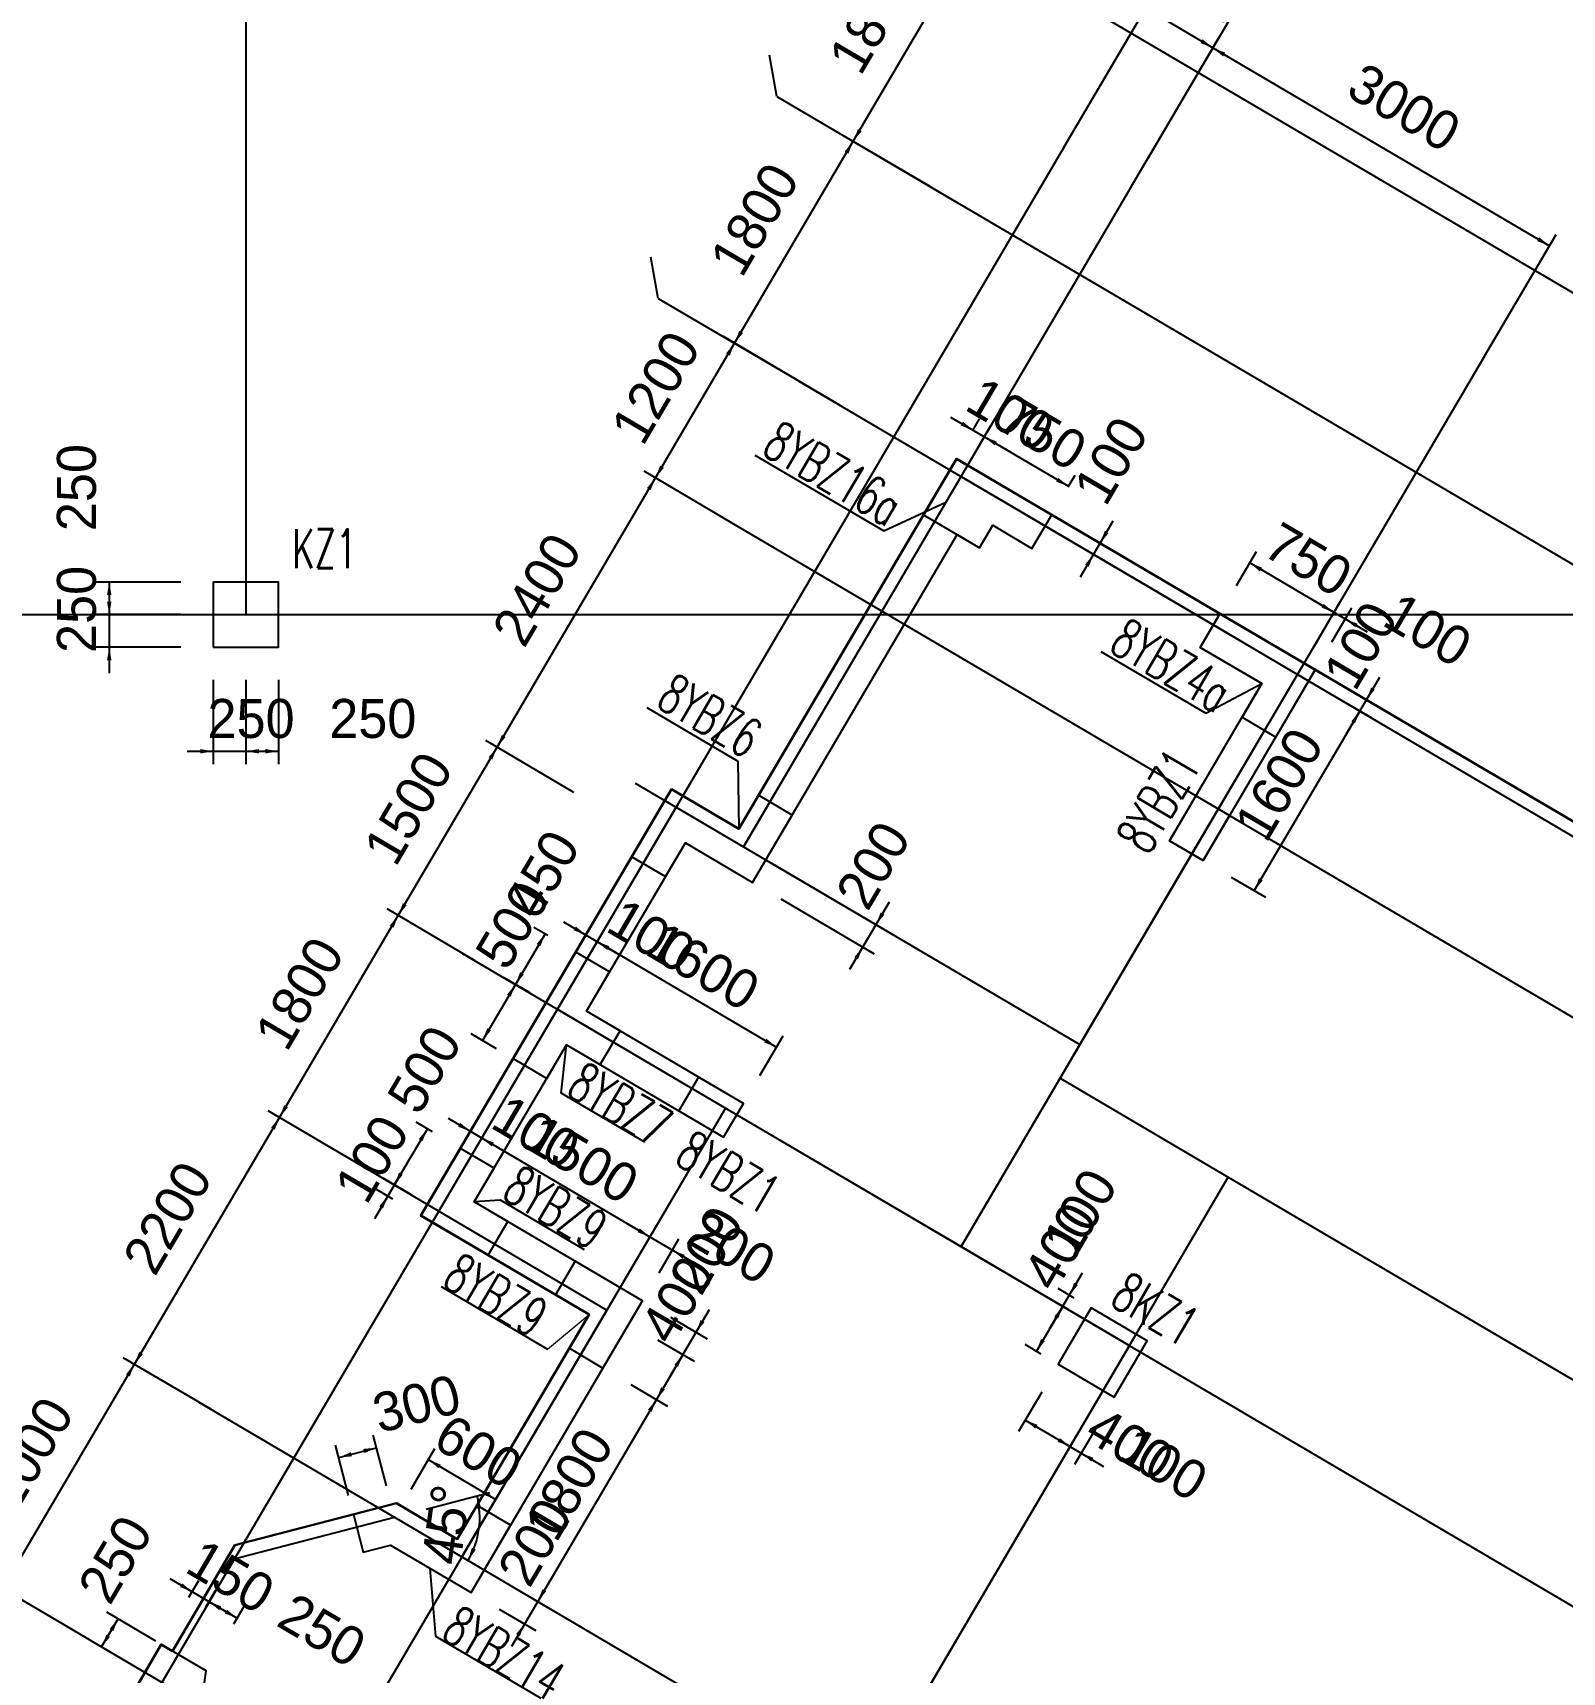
# Model space of a CAD drawing. Extents: x 387171 to 699106, y 11966 to 245688.
# Drawn here: x 583620 to 595376, y 181962 to 194558 of the extents above; entities that cross this region are included whole.
import ezdxf

# ---------------------------------------------------------------- set-up
doc = ezdxf.new("R2010")
doc.units = 0
doc.header["$LTSCALE"] = 100
doc.header["$MEASUREMENT"] = 0
for name, color, linetype in [('b边缘构件', 235, 'Continuous'), ('COLU', 7, 'Continuous'), ('colu-主楼', 7, 'Continuous'), ('DIM', 3, 'Continuous'), ('DOTE', 253, 'Continuous'), ('L-AXIS', 3, 'Continuous'), ('NUM', 7, 'Continuous'), ('wall-主楼', 2, 'Continuous'), ('Y阴影', 254, 'Continuous'), ('小尺寸', 4, 'Continuous'), ('网格', 253, 'Continuous'), ('边缘构件标注', 1, 'Continuous')]:
    doc.layers.add(name, color=color, linetype=linetype)
doc.layers.add('配箍校核', color=2, linetype='ByLayer', lineweight=18)
doc.styles.add('hztxt', font='hztxt')
doc.styles.get("Standard").update_dxf_attribs({"font": 'standard'})
doc.dimstyles.get("Standard").update_dxf_attribs({"dimtxt": 300, "dimasz": 100, "dimexe": 100, "dimexo": 250, "dimgap": 100, "dimtad": 0, "dimtoh": 1, "dimdec": 0, "dimdsep": 46, "dimcen": 0.09, "dimclrt": 7, "dimadec": 0, "dimazin": 0, "dimtfac": 1, "dimtdec": 4, "dimtofl": 0, "dimtmove": 0, "dimatfit": 3, "dimfxl": 1, "dimtolj": 1, "dimtzin": 0, "dimarcsym": 0})

# ---------------------------------------------------------------- blocks, each defined once
blk = doc.blocks.new('*D1541')
at = {"layer": 'L-AXIS', "color": 0, "linetype": 'ByBlock', "lineweight": -2}
for p, q in [((586429, 187777), (587189, 189070)), ((587780, 188722), (587103, 189120)), ((587020, 187429), (586343, 187827))]:
    blk.add_line(p, q, dxfattribs=at)
for points in [[(587189, 189070), (587153, 188975), (587124, 188992)], [(586429, 187777), (586465, 187871), (586494, 187854)]]:
    blk.add_solid(points, dxfattribs=at)
at = {"layer": 'L-AXIS', "color": 7, "linetype": 'Continuous', "lineweight": -2, "insert": (586507, 188600), "char_height": 300, "width": 690, "attachment_point": 5, "rotation": 59.5454, "style": 'hztxt'}
blk.add_mtext('1500', dxfattribs=at)
blk = doc.blocks.new('*D1811')
at = {"layer": 'L-AXIS', "color": 0, "linetype": 'ByBlock', "lineweight": -2}
for p, q in [((587020, 187429), (586343, 187827)), ((585517, 186225), (586429, 187777)), ((586108, 185877), (585430, 186276))]:
    blk.add_line(p, q, dxfattribs=at)
for points in [[(586429, 187777), (586393, 187682), (586364, 187699)], [(585517, 186225), (585553, 186319), (585582, 186303)]]:
    blk.add_solid(points, dxfattribs=at)
at = {"layer": 'L-AXIS', "color": 7, "linetype": 'Continuous', "lineweight": -2, "insert": (585671, 187178), "char_height": 300, "width": 690, "attachment_point": 5, "rotation": 59.5454, "style": 'hztxt'}
blk.add_mtext('1800', dxfattribs=at)
blk = doc.blocks.new('*D1521')
at = {"layer": 'L-AXIS', "color": 0, "linetype": 'ByBlock', "lineweight": -2}
for p, q in [((579888, 184372), (578766, 182466)), ((583414, 179849), (578817, 182552)), ((584485, 181669), (583364, 179763))]:
    blk.add_line(p, q, dxfattribs=at)
for points in [[(578817, 182552), (578912, 182516), (578895, 182487)], [(583414, 179849), (583320, 179885), (583337, 179914)]]:
    blk.add_solid(points, dxfattribs=at)
at = {"layer": 'L-AXIS', "color": 7, "linetype": 'Continuous', "lineweight": -2, "insert": (581364, 181494), "char_height": 300, "width": 780, "attachment_point": 5, "rotation": 329.5454, "style": 'hztxt'}
blk.add_mtext('5333', dxfattribs=at)
blk = doc.blocks.new('*D1657')
at = {"layer": 'L-AXIS', "color": 0, "linetype": 'ByBlock', "lineweight": -2}
for p, q in [((583388, 182604), (584402, 184329)), ((584993, 183981), (584315, 184379)), ((583979, 182257), (583302, 182655))]:
    blk.add_line(p, q, dxfattribs=at)
for points in [[(584402, 184329), (584365, 184234), (584337, 184251)], [(583388, 182604), (583424, 182699), (583453, 182682)]]:
    blk.add_solid(points, dxfattribs=at)
at = {"layer": 'L-AXIS', "color": 7, "linetype": 'Continuous', "lineweight": -2, "insert": (583593, 183644), "char_height": 300, "width": 780, "attachment_point": 5, "rotation": 59.5454, "style": 'hztxt'}
blk.add_mtext('2000', dxfattribs=at)
blk = doc.blocks.new('*D1902')
at = {"layer": 'L-AXIS', "color": 0, "linetype": 'ByBlock', "lineweight": -2}
for p, q in [((584402, 184329), (585517, 186225)), ((586108, 185877), (585430, 186276)), ((584993, 183981), (584315, 184379))]:
    blk.add_line(p, q, dxfattribs=at)
for points in [[(585517, 186225), (585480, 186130), (585452, 186147)], [(584402, 184329), (584438, 184423), (584467, 184406)]]:
    blk.add_solid(points, dxfattribs=at)
at = {"layer": 'L-AXIS', "color": 7, "linetype": 'Continuous', "lineweight": -2, "insert": (584657, 185454), "char_height": 300, "width": 780, "attachment_point": 5, "rotation": 59.5454, "style": 'hztxt'}
blk.add_mtext('2200', dxfattribs=at)
blk = doc.blocks.new('*D962')
at = {"layer": 'L-AXIS', "color": 0, "linetype": 'ByBlock', "lineweight": -2}
for p, q in [((592192, 193594), (592742, 194529)), ((592691, 194442), (595277, 192922)), ((594778, 192074), (595328, 193008))]:
    blk.add_line(p, q, dxfattribs=at)
for points in [[(592691, 194442), (592786, 194406), (592769, 194377)], [(595277, 192922), (595182, 192958), (595199, 192987)]]:
    blk.add_solid(points, dxfattribs=at)
at = {"layer": 'L-AXIS', "color": 7, "linetype": 'Continuous', "lineweight": -2, "insert": (594161, 193984), "char_height": 300, "width": 780, "attachment_point": 5, "rotation": 329.5454, "style": 'hztxt'}
blk.add_mtext('3000', dxfattribs=at)
blk = doc.blocks.new('*D3415')
at = {"layer": 'L-AXIS', "color": 0, "linetype": 'ByBlock', "lineweight": -2}
for p, q in [((589926, 193725), (590839, 195276)), ((591430, 194929), (590752, 195327)), ((590517, 193377), (589840, 193775))]:
    blk.add_line(p, q, dxfattribs=at)
for points in [[(590839, 195276), (590802, 195182), (590774, 195198)], [(589926, 193725), (589963, 193819), (589991, 193802)]]:
    blk.add_solid(points, dxfattribs=at)
at = {"layer": 'L-AXIS', "color": 7, "linetype": 'Continuous', "lineweight": -2, "insert": (590081, 194678), "char_height": 300, "width": 690, "attachment_point": 5, "rotation": 59.5454, "style": 'hztxt'}
blk.add_mtext('1800', dxfattribs=at)
blk = doc.blocks.new('*D3371')
at = {"layer": 'L-AXIS', "color": 0, "linetype": 'ByBlock', "lineweight": -2}
for p, q in [((590517, 193377), (589840, 193775)), ((589014, 192173), (589926, 193725)), ((589605, 191825), (588928, 192224))]:
    blk.add_line(p, q, dxfattribs=at)
for points in [[(589926, 193725), (589890, 193630), (589861, 193647)], [(589014, 192173), (589050, 192268), (589079, 192251)]]:
    blk.add_solid(points, dxfattribs=at)
at = {"layer": 'L-AXIS', "color": 7, "linetype": 'Continuous', "lineweight": -2, "insert": (589168, 193126), "char_height": 300, "width": 690, "attachment_point": 5, "rotation": 59.5454, "style": 'hztxt'}
blk.add_mtext('1800', dxfattribs=at)
blk = doc.blocks.new('*D3609')
at = {"layer": 'L-AXIS', "color": 0, "linetype": 'ByBlock', "lineweight": -2}
for p, q in [((589605, 191825), (588928, 192224)), ((588406, 191138), (589014, 192173)), ((588997, 190791), (588319, 191189))]:
    blk.add_line(p, q, dxfattribs=at)
for points in [[(589014, 192173), (588978, 192078), (588949, 192095)], [(588406, 191138), (588442, 191233), (588471, 191216)]]:
    blk.add_solid(points, dxfattribs=at)
at = {"layer": 'L-AXIS', "color": 7, "linetype": 'Continuous', "lineweight": -2, "insert": (588408, 191833), "char_height": 300, "width": 690, "attachment_point": 5, "rotation": 59.5454, "style": 'hztxt'}
blk.add_mtext('1200', dxfattribs=at)
blk = doc.blocks.new('*D3837')
at = {"layer": 'L-AXIS', "color": 0, "linetype": 'ByBlock', "lineweight": -2}
for p, q in [((587189, 189070), (588406, 191138)), ((588997, 190791), (588319, 191189)), ((587780, 188722), (587103, 189120))]:
    blk.add_line(p, q, dxfattribs=at)
for points in [[(588406, 191138), (588369, 191044), (588341, 191061)], [(587189, 189070), (587226, 189164), (587254, 189147)]]:
    blk.add_solid(points, dxfattribs=at)
at = {"layer": 'L-AXIS', "color": 7, "linetype": 'Continuous', "lineweight": -2, "insert": (587496, 190281), "char_height": 300, "width": 785, "attachment_point": 5, "rotation": 59.5454, "style": 'hztxt'}
blk.add_mtext('2400', dxfattribs=at)
blk = doc.blocks.new('*D4069')
at = {"layer": 'L-AXIS', "color": 0, "linetype": 'ByBlock', "lineweight": -2}
for p, q in [((591675, 193899), (592224, 194833)), ((592174, 194747), (592691, 194442)), ((592192, 193594), (592742, 194529))]:
    blk.add_line(p, q, dxfattribs=at)
for points in [[(592174, 194747), (592268, 194710), (592252, 194682)], [(592691, 194442), (592596, 194479), (592613, 194508)]]:
    blk.add_solid(points, dxfattribs=at)
at = {"layer": 'L-AXIS', "color": 7, "linetype": 'Continuous', "lineweight": -2, "insert": (592610, 194896), "char_height": 300, "width": 556.67, "attachment_point": 5, "rotation": 329.5454, "style": 'hztxt'}
blk.add_mtext('600', dxfattribs=at)
blk = doc.blocks.new('*D924')
at = {"layer": '小尺寸', "color": 0, "linetype": 'ByBlock', "lineweight": -2}
for p, q in [((591667, 190729), (591910, 190586)), ((591672, 190378), (591925, 190809)), ((591617, 190642), (591860, 190500))]:
    blk.add_line(p, q, dxfattribs=at)
for points in [[(591824, 190637), (591860, 190731), (591889, 190714)], [(591773, 190550), (591737, 190456), (591708, 190473)]]:
    blk.add_solid(points, dxfattribs=at)
at = {"layer": '小尺寸', "color": 7, "linetype": 'Continuous', "lineweight": -2, "insert": (591908, 191272), "char_height": 300, "width": 476.67, "attachment_point": 5, "rotation": 59.5454, "style": 'hztxt'}
blk.add_mtext('100', dxfattribs=at)
blk = doc.blocks.new('*D3349')
at = {"layer": '小尺寸', "color": 0, "linetype": 'ByBlock', "lineweight": -2}
for p, q in [((589298, 188178), (590187, 187655)), ((589369, 187904), (590086, 187483)), ((590202, 187878), (589898, 187361))]:
    blk.add_line(p, q, dxfattribs=at)
for points in [[(590101, 187706), (590137, 187800), (590166, 187783)], [(589999, 187533), (589963, 187439), (589934, 187455)]]:
    blk.add_solid(points, dxfattribs=at)
at = {"layer": '小尺寸', "color": 7, "linetype": 'Continuous', "lineweight": -2, "insert": (590080, 188163), "char_height": 300, "width": 566.67, "attachment_point": 5, "rotation": 59.5454, "style": 'hztxt'}
blk.add_mtext('200', dxfattribs=at)
blk = doc.blocks.new('*D3588')
at = {"layer": '小尺寸', "color": 0, "linetype": 'ByBlock', "lineweight": -2}
for p, q in [((593972, 189606), (593718, 189175)), ((593643, 189451), (593906, 189297)), ((593693, 189538), (593956, 189383))]:
    blk.add_line(p, q, dxfattribs=at)
for points in [[(593870, 189433), (593907, 189528), (593935, 189511)], [(593820, 189347), (593783, 189253), (593755, 189269)]]:
    blk.add_solid(points, dxfattribs=at)
at = {"layer": '小尺寸', "color": 7, "linetype": 'Continuous', "lineweight": -2, "insert": (593826, 189852), "char_height": 300, "width": 476.67, "attachment_point": 5, "rotation": 59.5454, "style": 'hztxt'}
blk.add_mtext('100', dxfattribs=at)
blk = doc.blocks.new('*D3827')
at = {"layer": '小尺寸', "color": 0, "linetype": 'ByBlock', "lineweight": -2}
for p, q in [((593643, 189451), (593906, 189297)), ((593820, 189347), (593009, 187968)), ((592832, 188072), (593095, 187917))]:
    blk.add_line(p, q, dxfattribs=at)
for points in [[(593820, 189347), (593783, 189253), (593755, 189269)], [(593009, 187968), (593045, 188063), (593074, 188046)]]:
    blk.add_solid(points, dxfattribs=at)
at = {"layer": '小尺寸', "color": 7, "linetype": 'Continuous', "lineweight": -2, "insert": (593199, 188784), "char_height": 300, "width": 685, "attachment_point": 5, "rotation": 59.5454, "style": 'hztxt'}
blk.add_mtext('1600', dxfattribs=at)
blk = doc.blocks.new('*D3788')
at = {"layer": '小尺寸', "color": 0, "linetype": 'ByBlock', "lineweight": -2}
for p, q in [((593880, 189953), (593449, 190207)), ((593468, 189844), (593672, 190192)), ((593604, 189880), (593758, 190141))]:
    blk.add_line(p, q, dxfattribs=at)
for points in [[(593621, 190105), (593526, 190142), (593543, 190170)], [(593707, 190055), (593802, 190018), (593785, 189990)]]:
    blk.add_solid(points, dxfattribs=at)
at = {"layer": '小尺寸', "color": 7, "linetype": 'Continuous', "lineweight": -2, "insert": (594343, 189971), "char_height": 300, "width": 476.67, "attachment_point": 5, "rotation": 329.5454, "style": 'hztxt'}
blk.add_mtext('100', dxfattribs=at)
blk = doc.blocks.new('*D4022')
at = {"layer": '小尺寸', "color": 0, "linetype": 'ByBlock', "lineweight": -2}
for p, q in [((592872, 190311), (593025, 190572)), ((593621, 190105), (592975, 190485)), ((593468, 189844), (593672, 190192))]:
    blk.add_line(p, q, dxfattribs=at)
for points in [[(592975, 190485), (593069, 190449), (593052, 190420)], [(593621, 190105), (593526, 190142), (593543, 190170)]]:
    blk.add_solid(points, dxfattribs=at)
at = {"layer": '小尺寸', "color": 7, "linetype": 'Continuous', "lineweight": -2, "insert": (593424, 190511), "char_height": 300, "width": 566.67, "attachment_point": 5, "rotation": 329.5454, "style": 'hztxt'}
blk.add_mtext('750', dxfattribs=at)
blk = doc.blocks.new('*D2136')
at = {"layer": '小尺寸', "color": 0, "linetype": 'ByBlock', "lineweight": -2}
for p, q in [((587579, 187622), (587472, 187685)), ((587558, 187635), (587330, 187247)), ((587437, 187184), (587244, 187297))]:
    blk.add_line(p, q, dxfattribs=at)
for points in [[(587558, 187635), (587522, 187540), (587493, 187557)], [(587330, 187247), (587366, 187341), (587395, 187324)]]:
    blk.add_solid(points, dxfattribs=at)
at = {"layer": '小尺寸', "color": 7, "linetype": 'Continuous', "lineweight": -2, "insert": (587539, 188096), "char_height": 300, "width": 576.67, "attachment_point": 5, "rotation": 59.5454, "style": 'hztxt'}
blk.add_mtext('450', dxfattribs=at)
blk = doc.blocks.new('*D2373')
at = {"layer": '小尺寸', "color": 0, "linetype": 'ByBlock', "lineweight": -2}
for p, q in [((587699, 187728), (588130, 187475)), ((587921, 187711), (587922, 187713)), ((588007, 187660), (588008, 187662))]:
    blk.add_line(p, q, dxfattribs=at)
for points in [[(587871, 187627), (587777, 187663), (587794, 187692)], [(587958, 187576), (588052, 187540), (588035, 187511)]]:
    blk.add_solid(points, dxfattribs=at)
at = {"layer": '小尺寸', "color": 7, "linetype": 'Continuous', "lineweight": -2, "insert": (588376, 187620), "char_height": 300, "width": 476.67, "attachment_point": 5, "rotation": 329.5454, "style": 'hztxt'}
blk.add_mtext('100', dxfattribs=at)
blk = doc.blocks.new('*D2877')
at = {"layer": '小尺寸', "color": 0, "linetype": 'ByBlock', "lineweight": -2}
for p, q in [((587958, 187576), (589337, 186765)), ((588007, 187660), (588008, 187662)), ((589209, 186548), (589388, 186851))]:
    blk.add_line(p, q, dxfattribs=at)
for points in [[(587958, 187576), (588052, 187540), (588035, 187511)], [(589337, 186765), (589242, 186801), (589259, 186830)]]:
    blk.add_solid(points, dxfattribs=at)
at = {"layer": '小尺寸', "color": 7, "linetype": 'Continuous', "lineweight": -2, "insert": (588774, 187386), "char_height": 300, "width": 685, "attachment_point": 5, "rotation": 329.5454, "style": 'hztxt'}
blk.add_mtext('1600', dxfattribs=at)
blk = doc.blocks.new('*D3111')
at = {"layer": '小尺寸', "color": 0, "linetype": 'ByBlock', "lineweight": -2}
for p, q in [((586812, 186219), (587243, 185966)), ((587034, 186203), (587035, 186204)), ((587120, 186152), (587121, 186153))]:
    blk.add_line(p, q, dxfattribs=at)
for points in [[(586984, 186118), (586889, 186154), (586906, 186183)], [(587070, 186067), (587165, 186031), (587148, 186002)]]:
    blk.add_solid(points, dxfattribs=at)
at = {"layer": '小尺寸', "color": 7, "linetype": 'Continuous', "lineweight": -2, "insert": (587489, 186111), "char_height": 300, "width": 476.67, "attachment_point": 5, "rotation": 329.5454, "style": 'hztxt'}
blk.add_mtext('100', dxfattribs=at)
blk = doc.blocks.new('*D1132')
at = {"layer": '小尺寸', "color": 0, "linetype": 'ByBlock', "lineweight": -2}
for p, q in [((587070, 186067), (588363, 185307)), ((587120, 186152), (587121, 186153)), ((588160, 184961), (588414, 185393))]:
    blk.add_line(p, q, dxfattribs=at)
for points in [[(587070, 186067), (587165, 186031), (587148, 186002)], [(588363, 185307), (588269, 185343), (588286, 185372)]]:
    blk.add_solid(points, dxfattribs=at)
at = {"layer": '小尺寸', "color": 7, "linetype": 'Continuous', "lineweight": -2, "insert": (587844, 185902), "char_height": 300, "width": 690, "attachment_point": 5, "rotation": 329.5454, "style": 'hztxt'}
blk.add_mtext('1500', dxfattribs=at)
blk = doc.blocks.new('*D1387')
at = {"layer": '小尺寸', "color": 0, "linetype": 'ByBlock', "lineweight": -2}
for p, q in [((588160, 184961), (588414, 185393)), ((588191, 185408), (588708, 185104)), ((588434, 185032), (588586, 185291))]:
    blk.add_line(p, q, dxfattribs=at)
for points in [[(588363, 185307), (588269, 185343), (588286, 185372)], [(588536, 185205), (588630, 185169), (588614, 185140)]]:
    blk.add_solid(points, dxfattribs=at)
at = {"layer": '小尺寸', "color": 7, "linetype": 'Continuous', "lineweight": -2, "insert": (588993, 185226), "char_height": 300, "width": 566.67, "attachment_point": 5, "rotation": 329.5454, "style": 'hztxt'}
blk.add_mtext('200', dxfattribs=at)
blk = doc.blocks.new('*D1347')
at = {"layer": '小尺寸', "color": 0, "linetype": 'ByBlock', "lineweight": -2}
for p, q in [((586692, 186114), (586566, 186188)), ((586653, 186137), (586399, 185706)), ((586525, 185632), (586313, 185757))]:
    blk.add_line(p, q, dxfattribs=at)
for points in [[(586653, 186137), (586616, 186042), (586587, 186059)], [(586399, 185706), (586435, 185801), (586464, 185784)]]:
    blk.add_solid(points, dxfattribs=at)
at = {"layer": '小尺寸', "color": 7, "linetype": 'Continuous', "lineweight": -2, "insert": (586631, 186594), "char_height": 300, "width": 566.67, "attachment_point": 5, "rotation": 59.5454, "style": 'hztxt'}
blk.add_mtext('500', dxfattribs=at)
blk = doc.blocks.new('*D1003')
at = {"layer": '小尺寸', "color": 0, "linetype": 'ByBlock', "lineweight": -2}
for p, q in [((590675, 191606), (591106, 191353)), ((590846, 191502), (590898, 191591)), ((590881, 191365), (590985, 191540))]:
    blk.add_line(p, q, dxfattribs=at)
for points in [[(590848, 191505), (590753, 191541), (590770, 191570)], [(590934, 191454), (591029, 191418), (591012, 191389)]]:
    blk.add_solid(points, dxfattribs=at)
at = {"layer": '小尺寸', "color": 7, "linetype": 'Continuous', "lineweight": -2, "insert": (591135, 191626), "char_height": 300, "width": 476.67, "attachment_point": 5, "rotation": 329.5454, "style": 'hztxt'}
blk.add_mtext('100', dxfattribs=at)
blk = doc.blocks.new('*D1281')
at = {"layer": '小尺寸', "color": 0, "linetype": 'ByBlock', "lineweight": -2}
for p, q in [((590881, 191365), (590985, 191540)), ((590934, 191454), (591580, 191074)), ((591579, 191071), (591631, 191160))]:
    blk.add_line(p, q, dxfattribs=at)
for points in [[(590934, 191454), (591029, 191418), (591012, 191389)], [(591580, 191074), (591486, 191110), (591503, 191139)]]:
    blk.add_solid(points, dxfattribs=at)
at = {"layer": '小尺寸', "color": 7, "linetype": 'Continuous', "lineweight": -2, "insert": (591384, 191480), "char_height": 300, "width": 566.67, "attachment_point": 5, "rotation": 329.5454, "style": 'hztxt'}
blk.add_mtext('750', dxfattribs=at)
blk = doc.blocks.new('*D933')
at = {"layer": '小尺寸', "color": 0, "linetype": 'ByBlock', "lineweight": -2}
for p, q in [((591436, 184601), (591689, 185032)), ((591625, 184837), (591501, 184910)), ((591575, 184751), (591451, 184824))]:
    blk.add_line(p, q, dxfattribs=at)
for points in [[(591588, 184859), (591624, 184954), (591653, 184937)], [(591537, 184773), (591501, 184679), (591472, 184695)]]:
    blk.add_solid(points, dxfattribs=at)
at = {"layer": '小尺寸', "color": 7, "linetype": 'Continuous', "lineweight": -2, "insert": (591671, 185495), "char_height": 300, "width": 476.67, "attachment_point": 5, "rotation": 59.5454, "style": 'hztxt'}
blk.add_mtext('100', dxfattribs=at)
blk = doc.blocks.new('*D3366')
at = {"layer": '小尺寸', "color": 0, "linetype": 'ByBlock', "lineweight": -2}
for p, q in [((591575, 184751), (591451, 184824)), ((591537, 184773), (591334, 184428)), ((591372, 184406), (591248, 184479))]:
    blk.add_line(p, q, dxfattribs=at)
for points in [[(591537, 184773), (591501, 184679), (591472, 184695)], [(591334, 184428), (591370, 184523), (591399, 184506)]]:
    blk.add_solid(points, dxfattribs=at)
at = {"layer": '小尺寸', "color": 7, "linetype": 'Continuous', "lineweight": -2, "insert": (591518, 185235), "char_height": 300, "width": 576.67, "attachment_point": 5, "rotation": 59.5454, "style": 'hztxt'}
blk.add_mtext('400', dxfattribs=at)
blk = doc.blocks.new('*D3337')
at = {"layer": '小尺寸', "color": 0, "linetype": 'ByBlock', "lineweight": -2}
for p, q in [((591375, 184115), (591197, 183813)), ((591719, 183912), (591542, 183610)), ((591248, 183899), (591593, 183696))]:
    blk.add_line(p, q, dxfattribs=at)
for points in [[(591248, 183899), (591343, 183863), (591326, 183834)], [(591593, 183696), (591498, 183733), (591515, 183761)]]:
    blk.add_solid(points, dxfattribs=at)
at = {"layer": '小尺寸', "color": 7, "linetype": 'Continuous', "lineweight": -2, "insert": (592054, 183715), "char_height": 300, "width": 576.67, "attachment_point": 5, "rotation": 329.5454, "style": 'hztxt'}
blk.add_mtext('400', dxfattribs=at)
blk = doc.blocks.new('*D3570')
at = {"layer": '小尺寸', "color": 0, "linetype": 'ByBlock', "lineweight": -2}
for p, q in [((591719, 183912), (591542, 183610)), ((591420, 183798), (591851, 183544)), ((591806, 183861), (591628, 183559))]:
    blk.add_line(p, q, dxfattribs=at)
for points in [[(591593, 183696), (591498, 183733), (591515, 183761)], [(591679, 183646), (591774, 183609), (591757, 183581)]]:
    blk.add_solid(points, dxfattribs=at)
at = {"layer": '小尺寸', "color": 7, "linetype": 'Continuous', "lineweight": -2, "insert": (592314, 183562), "char_height": 300, "width": 476.67, "attachment_point": 5, "rotation": 329.5454, "style": 'hztxt'}
blk.add_mtext('100', dxfattribs=at)
blk = doc.blocks.new('*D756')
at = {"layer": '小尺寸', "color": 0, "linetype": 'ByBlock', "lineweight": -2}
for p, q in [((584566, 182202), (584190, 182423)), ((584149, 182157), (584276, 182373)), ((584439, 181986), (584063, 182207))]:
    blk.add_line(p, q, dxfattribs=at)
for points in [[(584276, 182373), (584240, 182278), (584211, 182295)], [(584149, 182157), (584186, 182251), (584214, 182234)]]:
    blk.add_solid(points, dxfattribs=at)
at = {"layer": '小尺寸', "color": 7, "linetype": 'Continuous', "lineweight": -2, "insert": (584255, 182830), "char_height": 300, "width": 566.67, "attachment_point": 5, "rotation": 59.5277, "style": 'hztxt'}
blk.add_mtext('250', dxfattribs=at)
blk = doc.blocks.new('*D4368')
at = {"layer": '小尺寸', "color": 0, "linetype": 'ByBlock', "lineweight": -2}
for p, q in [((584674, 182682), (585148, 182403)), ((584821, 182538), (584897, 182666)), ((584950, 182462), (585026, 182590))]:
    blk.add_line(p, q, dxfattribs=at)
for points in [[(584846, 182580), (584752, 182617), (584769, 182645)], [(584976, 182504), (585070, 182468), (585053, 182439)]]:
    blk.add_solid(points, dxfattribs=at)
at = {"layer": '小尺寸', "color": 7, "linetype": 'Continuous', "lineweight": -2, "insert": (585141, 182697), "char_height": 300, "width": 476.67, "attachment_point": 5, "rotation": 329.5454, "style": 'hztxt'}
blk.add_mtext('150', dxfattribs=at)
blk = doc.blocks.new('*D4330')
at = {"layer": '小尺寸', "color": 0, "linetype": 'ByBlock', "lineweight": -2}
for p, q in [((584950, 182462), (585026, 182590)), ((584976, 182504), (585192, 182377)), ((585166, 182333), (585242, 182464))]:
    blk.add_line(p, q, dxfattribs=at)
for points in [[(584976, 182504), (585070, 182468), (585053, 182439)], [(585192, 182377), (585097, 182414), (585114, 182442)]]:
    blk.add_solid(points, dxfattribs=at)
at = {"layer": '小尺寸', "color": 7, "linetype": 'Continuous', "lineweight": -2, "insert": (585844, 182284), "char_height": 300, "width": 566.67, "attachment_point": 5, "rotation": 329.5454, "style": 'hztxt'}
blk.add_mtext('250', dxfattribs=at)
blk = doc.blocks.new('*D195')
at = {"layer": '小尺寸', "color": 0, "linetype": 'ByBlock', "lineweight": -2}
for p, q in [((586500, 185878), (586247, 185447)), ((586388, 185597), (586262, 185670)), ((586525, 185632), (586313, 185757))]:
    blk.add_line(p, q, dxfattribs=at)
for points in [[(586399, 185706), (586435, 185801), (586464, 185784)], [(586348, 185620), (586312, 185525), (586283, 185542)]]:
    blk.add_solid(points, dxfattribs=at)
at = {"layer": '小尺寸', "color": 7, "linetype": 'Continuous', "lineweight": -2, "insert": (586227, 185907), "char_height": 300, "width": 476.67, "attachment_point": 5, "rotation": 59.5454, "style": 'hztxt'}
blk.add_mtext('100', dxfattribs=at)
blk = doc.blocks.new('*D2685')
at = {"layer": '小尺寸', "color": 0, "linetype": 'ByBlock', "lineweight": -2}
for p, q in [((588819, 184747), (588515, 184230)), ((588523, 184689), (588804, 184524)), ((588421, 184517), (588703, 184352))]:
    blk.add_line(p, q, dxfattribs=at)
for points in [[(588718, 184575), (588754, 184669), (588783, 184652)], [(588616, 184402), (588580, 184308), (588551, 184324)]]:
    blk.add_solid(points, dxfattribs=at)
at = {"layer": '小尺寸', "color": 7, "linetype": 'Continuous', "lineweight": -2, "insert": (588799, 185206), "char_height": 300, "width": 566.67, "attachment_point": 5, "rotation": 59.5454, "style": 'hztxt'}
blk.add_mtext('200', dxfattribs=at)
blk = doc.blocks.new('*D2914')
at = {"layer": '小尺寸', "color": 0, "linetype": 'ByBlock', "lineweight": -2}
for p, q in [((588421, 184517), (588703, 184352)), ((588616, 184402), (588414, 184057)), ((588218, 184172), (588500, 184007))]:
    blk.add_line(p, q, dxfattribs=at)
for points in [[(588616, 184402), (588580, 184308), (588551, 184324)], [(588414, 184057), (588450, 184152), (588479, 184135)]]:
    blk.add_solid(points, dxfattribs=at)
at = {"layer": '小尺寸', "color": 7, "linetype": 'Continuous', "lineweight": -2, "insert": (588575, 184826), "char_height": 300, "width": 576.67, "attachment_point": 5, "rotation": 59.5454, "style": 'hztxt'}
blk.add_mtext('400', dxfattribs=at)
blk = doc.blocks.new('*D3404')
at = {"layer": '小尺寸', "color": 0, "linetype": 'ByBlock', "lineweight": -2}
for p, q in [((588218, 184172), (588500, 184007)), ((588414, 184057), (587501, 182506)), ((587306, 182621), (587588, 182455))]:
    blk.add_line(p, q, dxfattribs=at)
for points in [[(588414, 184057), (588377, 183963), (588349, 183980)], [(587501, 182506), (587538, 182600), (587566, 182584)]]:
    blk.add_solid(points, dxfattribs=at)
at = {"layer": '小尺寸', "color": 7, "linetype": 'Continuous', "lineweight": -2, "insert": (587742, 183408), "char_height": 300, "width": 690, "attachment_point": 5, "rotation": 59.5454, "style": 'hztxt'}
blk.add_mtext('1800', dxfattribs=at)
blk = doc.blocks.new('*D3636')
at = {"layer": '小尺寸', "color": 0, "linetype": 'ByBlock', "lineweight": -2}
for p, q in [((587603, 182678), (587299, 182161)), ((587306, 182621), (587588, 182455)), ((587205, 182448), (587486, 182283))]:
    blk.add_line(p, q, dxfattribs=at)
for points in [[(587501, 182506), (587538, 182600), (587566, 182584)], [(587400, 182333), (587364, 182239), (587335, 182256)]]:
    blk.add_solid(points, dxfattribs=at)
at = {"layer": '小尺寸', "color": 7, "linetype": 'Continuous', "lineweight": -2, "insert": (587480, 182963), "char_height": 300, "width": 566.67, "attachment_point": 5, "rotation": 59.5454, "style": 'hztxt'}
blk.add_mtext('200', dxfattribs=at)
blk = doc.blocks.new('*D1292')
at = {"layer": '小尺寸', "color": 0, "linetype": 'ByBlock', "lineweight": -2}
for p, q in [((586338, 183395), (586237, 183784)), ((586048, 183319), (585947, 183708)), ((585972, 183612), (586262, 183687))]:
    blk.add_line(p, q, dxfattribs=at)
for points in [[(585972, 183612), (586065, 183653), (586073, 183621)], [(586262, 183687), (586170, 183646), (586161, 183678)]]:
    blk.add_solid(points, dxfattribs=at)
at = {"layer": '小尺寸', "color": 7, "linetype": 'Continuous', "lineweight": -2, "insert": (586571, 184025), "char_height": 300, "width": 566.67, "attachment_point": 5, "rotation": 14.5454, "style": 'hztxt'}
blk.add_mtext('300', dxfattribs=at)
blk = doc.blocks.new('*D425')
at = {"layer": '小尺寸', "color": 0, "linetype": 'ByBlock', "lineweight": -2}
blk.add_line((586643, 183216), (587132, 183342), dxfattribs=at)
blk.add_arc((586401, 183153), 655, 329.5454, 14.5454, dxfattribs=at)
for points in [[(587035, 183317), (587069, 183222), (587036, 183216)], [(586966, 182821), (586995, 182918), (587025, 182903)]]:
    blk.add_solid(points, dxfattribs=at)
at = {"layer": '小尺寸', "color": 7, "linetype": 'Continuous', "lineweight": -2, "insert": (586951, 183076), "char_height": 300, "width": 463.33, "attachment_point": 8, "rotation": 82.0454, "style": 'hztxt'}
blk.add_mtext('45%%D', dxfattribs=at)
blk = doc.blocks.new('*D1733')
at = {"layer": '小尺寸', "color": 0, "linetype": 'ByBlock', "lineweight": -2}
for p, q in [((586528, 183368), (586711, 183681)), ((587178, 183290), (586661, 183595)), ((587045, 183064), (587229, 183377))]:
    blk.add_line(p, q, dxfattribs=at)
for points in [[(586661, 183595), (586755, 183558), (586738, 183530)], [(587178, 183290), (587083, 183327), (587100, 183356)]]:
    blk.add_solid(points, dxfattribs=at)
at = {"layer": '小尺寸', "color": 7, "linetype": 'Continuous', "lineweight": -2, "insert": (587046, 183658), "char_height": 300, "width": 556.67, "attachment_point": 5, "rotation": 329.5454, "style": 'hztxt'}
blk.add_mtext('600', dxfattribs=at)
blk = doc.blocks.new('*D1165')
at = {"layer": '小尺寸', "color": 0, "linetype": 'ByBlock', "lineweight": -2}
for p, q in [((587330, 187247), (587077, 186816)), ((587437, 187184), (587244, 187297)), ((587184, 186753), (586990, 186866))]:
    blk.add_line(p, q, dxfattribs=at)
for points in [[(587330, 187247), (587294, 187152), (587265, 187169)], [(587077, 186816), (587113, 186910), (587142, 186893)]]:
    blk.add_solid(points, dxfattribs=at)
at = {"layer": '小尺寸', "color": 7, "linetype": 'Continuous', "lineweight": -2, "insert": (587309, 187704), "char_height": 300, "width": 566.67, "attachment_point": 5, "rotation": 59.5454, "style": 'hztxt'}
blk.add_mtext('500', dxfattribs=at)
blk = doc.blocks.new('*D3973')
at = {"layer": 'DIM', "color": 0, "linetype": 'ByBlock', "lineweight": -2}
for p, q in [((584758, 190338), (584108, 190338)), ((584208, 190338), (584208, 190088)), ((584758, 190088), (584108, 190088))]:
    blk.add_line(p, q, dxfattribs=at)
for points in [[(584208, 190338), (584225, 190238), (584191, 190238)], [(584208, 190088), (584191, 190188), (584225, 190188)]]:
    blk.add_solid(points, dxfattribs=at)
at = {"layer": 'DIM', "color": 7, "linetype": 'Continuous', "lineweight": -2, "insert": (583958, 191064), "char_height": 300, "width": 566.67, "attachment_point": 5, "rotation": 90, "style": 'hztxt'}
blk.add_mtext('250', dxfattribs=at)
blk = doc.blocks.new('*D4205')
at = {"layer": 'DIM', "color": 0, "linetype": 'ByBlock', "lineweight": -2}
for p, q in [((584208, 190288), (584208, 189638)), ((584758, 190088), (584108, 190088)), ((584758, 189838), (584108, 189838))]:
    blk.add_line(p, q, dxfattribs=at)
for points in [[(584208, 190088), (584191, 190188), (584225, 190188)], [(584208, 189838), (584225, 189738), (584191, 189738)]]:
    blk.add_solid(points, dxfattribs=at)
at = {"layer": 'DIM', "color": 7, "linetype": 'Continuous', "lineweight": -2, "insert": (583958, 190128), "char_height": 300, "width": 566.67, "attachment_point": 5, "rotation": 90, "style": 'hztxt'}
blk.add_mtext('250', dxfattribs=at)
blk = doc.blocks.new('*D41')
at = {"layer": 'DIM', "color": 0, "linetype": 'ByBlock', "lineweight": -2}
for p, q in [((585008, 189588), (585008, 188938)), ((585258, 189588), (585258, 188938)), ((584808, 189038), (585458, 189038))]:
    blk.add_line(p, q, dxfattribs=at)
for points in [[(585008, 189038), (584908, 189021), (584908, 189055)], [(585258, 189038), (585358, 189055), (585358, 189021)]]:
    blk.add_solid(points, dxfattribs=at)
at = {"layer": 'DIM', "color": 7, "linetype": 'Continuous', "lineweight": -2, "insert": (585298, 189288), "char_height": 300, "width": 566.67, "attachment_point": 5, "style": 'hztxt'}
blk.add_mtext('250', dxfattribs=at)
blk = doc.blocks.new('*D306')
at = {"layer": 'DIM', "color": 0, "linetype": 'ByBlock', "lineweight": -2}
for p, q in [((585258, 189588), (585258, 188938)), ((585508, 189588), (585508, 188938)), ((585258, 189038), (585508, 189038))]:
    blk.add_line(p, q, dxfattribs=at)
for points in [[(585258, 189038), (585358, 189055), (585358, 189021)], [(585508, 189038), (585408, 189021), (585408, 189055)]]:
    blk.add_solid(points, dxfattribs=at)
at = {"layer": 'DIM', "color": 7, "linetype": 'Continuous', "lineweight": -2, "insert": (586234, 189288), "char_height": 300, "width": 566.67, "attachment_point": 5, "style": 'hztxt'}
blk.add_mtext('250', dxfattribs=at)

msp = doc.modelspace()

# ---------------------------------------------------------------- hatches: boundary and pattern name
at = {"layer": 'Y阴影'}
h = msp.add_hatch(dxfattribs=at)
h.set_pattern_fill('ANSI31', color=256, scale=25, angle=-30.45463, style=0)
h.set_pattern_definition([])
h.paths.add_polyline_path([(590719.2, 191286.2), (590465.8, 190855.2), (590896.8, 190601.8), (590998.2, 190774.2), (591299.9, 190596.8), (591451.9, 190855.4)], flags=0)
h = msp.add_hatch(dxfattribs=at)
h.set_pattern_fill('ANSI31', color=256, scale=25, angle=-30.45463, style=0)
h.set_pattern_definition([])
h.paths.add_polyline_path([(592745, 190095.1), (592592.9, 189836.5), (593067, 189557.7), (592915, 189299.1), (593173.6, 189147), (593477.7, 189664.3)], flags=0)
h = msp.add_hatch(dxfattribs=at)
h.set_pattern_fill('ANSI31', color=256, scale=25, angle=-30.45463, style=0)
h.set_pattern_definition([])
h.paths.add_polyline_path([(588529.4, 188745.6), (588225.2, 188228.3), (588483.8, 188076.3), (588635.9, 188334.9), (589153.1, 188030.8), (589457.2, 188548.1), (589198.6, 188700.1), (589046.6, 188441.5)], flags=0)
h = msp.add_hatch(dxfattribs=at)
h.set_pattern_fill('ANSI31', color=256, scale=25, angle=-30.45463, style=0)
h.set_pattern_definition([])
h.paths.add_polyline_path([(592560.2, 188695.7), (592357.4, 188350.9), (592616, 188198.8), (592818.8, 188543.6)], flags=0)
h = msp.add_hatch(dxfattribs=at)
h.set_pattern_fill('ANSI31', color=256, scale=25, angle=-30.45463, style=0)
h.set_pattern_definition([])
h.paths.add_polyline_path([(587312.9, 186676.7), (587571.5, 186524.6), (587723.6, 186783.3), (587982.2, 186631.2), (588134.2, 186889.8), (587875.6, 187041.9), (588053, 187343.6), (587794.4, 187495.6)], flags=0)
h = msp.add_hatch(dxfattribs=at)
h.set_pattern_fill('ANSI31', color=256, scale=25, angle=-30.45463, style=0)
h.set_pattern_definition([])
h.paths.add_polyline_path([(588585.6, 186276.4), (588930.4, 186073.7), (589082.5, 186332.3), (588737.7, 186535)], flags=0)
h = msp.add_hatch(dxfattribs=at)
h.set_pattern_fill('ANSI31', color=256, scale=25, angle=-30.45463, style=0)
h.set_pattern_definition([])
h.paths.add_polyline_path([(586907.4, 185987.1), (586603.3, 185469.9), (587120.5, 185165.8), (587272.6, 185424.4), (587014, 185576.5), (587166, 185835)], flags=0)
h = msp.add_hatch(dxfattribs=at)
h.set_pattern_fill('ANSI31', color=256, scale=25, angle=-30.45463, style=0)
h.set_pattern_definition([])
h.paths.add_polyline_path([(587789.8, 185120.3), (587637.7, 184861.7), (587896.3, 184709.6), (587744.3, 184451), (588002.9, 184298.9), (588307, 184816.2)], flags=0)
h = msp.add_hatch(dxfattribs=at)
h.set_pattern_fill('ANSI31', color=256, scale=25, angle=-30.45463, style=0)
h.set_pattern_definition([])
h.paths.add_polyline_path([(586160.8, 182883.8), (586371, 182938.4), (586989.2, 182574.9), (587293.3, 183092.1), (587034.7, 183244.2), (586882.6, 182985.6), (586415.9, 183260), (586085.4, 183174.2)], flags=0)

# ---------------------------------------------------------------- linework, layer by layer
at = {"color": 6, "lineweight": 30}
msp.add_lwpolyline([(598218.9, 186876.6), (590719.2, 191286.2), (589046.2, 188441.8), (588528.9, 188745.9), (586602.9, 185470.2), (587895.9, 184709.9), (586882.6, 182985.6), (586415.5, 183260.2), (585172.7, 182938.1), (584694.5, 182124.9), (584608.3, 182175.6), (584414.5, 181845.9), (584510.5, 181475.7), (584607, 181500.7), (584758.2, 180918), (584661.9, 180894.7), (584758, 180524.5), (585087.4, 180328.9), (585138.1, 180415.1), (585951.4, 179937), (587183, 180256.8), (589042.9, 179163.3)], dxfattribs=at)
at = {"layer": 'b边缘构件'}
for points in [[(590719.2, 191286.2), (590465.8, 190855.2), (590896.8, 190601.8), (590998.2, 190774.2), (591299.9, 190596.8), (591451.9, 190855.4), (590719.2, 191286.2)], [(592745, 190095.1), (592592.9, 189836.5), (593067, 189557.7), (592915, 189299.1), (593173.6, 189147), (593477.7, 189664.3), (592745, 190095.1)], [(588529.4, 188745.6), (588225.2, 188228.3), (588483.8, 188076.3), (588635.9, 188334.9), (589153.1, 188030.8), (589457.2, 188548.1), (589198.6, 188700.1), (589046.6, 188441.5), (588529.4, 188745.6)], [(592560.2, 188695.7), (592357.4, 188350.9), (592616, 188198.8), (592818.8, 188543.6), (592560.2, 188695.7)], [(587312.9, 186676.7), (587571.5, 186524.6), (587723.6, 186783.3), (587982.2, 186631.2), (588134.2, 186889.8), (587875.6, 187041.9), (588053, 187343.6), (587794.4, 187495.6), (587312.9, 186676.7)], [(588585.6, 186276.4), (588930.4, 186073.7), (589082.5, 186332.3), (588737.7, 186535), (588585.6, 186276.4)], [(586907.4, 185987.1), (586603.3, 185469.9), (587120.5, 185165.8), (587272.6, 185424.4), (587014, 185576.5), (587166, 185835), (586907.4, 185987.1)], [(587789.8, 185120.3), (587637.7, 184861.7), (587896.3, 184709.6), (587744.3, 184451), (588002.9, 184298.9), (588307, 184816.2), (587789.8, 185120.3)]]:
    msp.add_lwpolyline(points, dxfattribs=at)
msp.add_lwpolyline([(586160.8, 182883.8), (586371, 182938.4), (586989.2, 182574.9), (587293.3, 183092.1), (587034.7, 183244.2), (586882.6, 182985.6), (586415.9, 183260), (586085.4, 183174.2)], close=True, dxfattribs=at)
at = {"layer": 'COLU'}
msp.add_lwpolyline([(585008.1, 189837.9), (585508.1, 189837.9), (585508.1, 190337.9), (585008.1, 190337.9)], close=True, dxfattribs=at)
at = {"layer": 'colu-主楼'}
for points in [[(591932.3, 184076.6), (592185.8, 184507.6), (591754.8, 184761.1), (591501.3, 184330)], [(584510.5, 181475.7), (584897.7, 181576.1), (584953.1, 181972.8), (584608.3, 182175.6), (584414.5, 181845.9)]]:
    msp.add_lwpolyline(points, close=True, dxfattribs=at)
at = {"layer": 'DOTE'}
for p, q in [((585258.1, 210429.3), (585258.1, 190087.9)), ((591333.7, 194985.1), (636237, 168582.9)), ((591548.5, 193683), (583632, 180219.3)), ((592065.7, 193378.9), (589082.1, 188304.6)), ((590421.3, 193433.4), (605287.1, 184692.6)), ((594778.5, 192073.9), (590755.8, 185232.4)), ((589509, 191881.8), (639200.8, 162664)), ((588900.8, 190847.3), (603766.6, 182106.6)), ((534043.3, 190087.9), (664518.6, 190087.9)), ((588249.5, 188794.2), (591668.2, 186784.1)), ((586924, 187485.4), (630581.7, 161815.6)), ((588945.6, 186296.8), (585048.4, 179668.7)), ((586011.7, 185933.8), (588033.2, 184745.1)), ((592048.9, 184472.1), (588151.7, 177844.1)), ((584896.7, 184037.5), (586918.3, 182848.8)), ((645210.3, 146254), (583882.9, 182313.2))]:
    msp.add_line(p, q, dxfattribs=at)
at = {"layer": 'L-AXIS'}
for p, q in [((591548.5, 193683), (592539.1, 195367.8)), ((592065.7, 193378.9), (593056.3, 195063.7)), ((589339.7, 194069.4), (589283, 194386.3)), ((589339.7, 194069.4), (590732.9, 193250.2)), ((588427.3, 192517.8), (588370.6, 192834.7)), ((588427.3, 192517.8), (589820.5, 191698.6))]:
    msp.add_line(p, q, dxfattribs=at)
at = {"layer": 'wall-主楼'}
for points in [[(588307, 184816.2), (587014, 185576.5), (587723.6, 186783.3), (588930.4, 186073.7), (589082.5, 186332.3), (587875.6, 187041.9), (588635.9, 188334.9), (589153.1, 188030.8), (590724.4, 190703.1), (590896.8, 190601.8), (590998.2, 190774.2), (591299.9, 190596.8), (591451.9, 190855.4), (590719.2, 191286.2), (589046.6, 188441.5), (588529.4, 188745.6), (586603.3, 185469.9), (587896.3, 184709.6), (586882.6, 182985.6), (586415.4, 183260.3), (586084.9, 183174.5), (586160.3, 182884.2), (586370.5, 182938.7), (586989.2, 182574.9)], [(592357.4, 188350.9), (593067, 189557.7), (592592.9, 189836.5), (592745, 190095.1), (593477.7, 189664.3), (592616, 188198.8)]]:
    msp.add_lwpolyline(points, close=True, dxfattribs=at)
at = {"layer": '网格'}
for p, q in [((589082.1, 188304.6), (590754.7, 191149.3)), ((590754.7, 191149.3), (591401.2, 190769.2)), ((591401.2, 190769.2), (592694.3, 190008.9)), ((592694.3, 190008.9), (593340.8, 189628.7)), ((592529.8, 188249.5), (593340.8, 189628.7)), ((593340.8, 189628.7), (595927.1, 188108.1)), ((587652.5, 187057.1), (588564.9, 188608.7)), ((588564.9, 188608.7), (589082.1, 188304.6)), ((589082.1, 188304.6), (591668.2, 186784)), ((591668.2, 186784), (592529.8, 188249.5)), ((586740.2, 185505.4), (587652.5, 187057.1)), ((587652.5, 187057.1), (589031.8, 186246.1)), ((591516.1, 186525.4), (591668.2, 186784)), ((590755.8, 185232.4), (591516.1, 186525.4)), ((591516.1, 186525.4), (592809.2, 185765.2)), ((589031.8, 186246.1), (590755.8, 185232.4)), ((592048.9, 184472.1), (592809.2, 185765.2)), ((592809.2, 185765.2), (594102.4, 185004.8)), ((586740.2, 185505.4), (588033.2, 184745.1)), ((590755.8, 185232.4), (592048.9, 184472.1)), ((594102.4, 185004.8), (596515.9, 183585.7)), ((586918.2, 182848.7), (588033.2, 184745.1)), ((591136.5, 182920.5), (592048.9, 184472.1)), ((585168.9, 182833.1), (586400.9, 183152.8)), ((586400.9, 183152.8), (590021.5, 181024)), ((589920.1, 180851.6), (591136.5, 182920.5))]:
    msp.add_line(p, q, dxfattribs=at)
at = {"layer": '边缘构件标注', "color": 200}
for p, q in [((589170.3, 191313.3), (590160.7, 190731)), ((590160.7, 190731), (590638.9, 190952.4)), ((591830.1, 189804.2), (592636.1, 189330.3)), ((592636.1, 189330.3), (593067, 189557.7)), ((588340.7, 189373.2), (589038.7, 188962.7)), ((589038.7, 188962.7), (589046.6, 188441.5)), ((587682.1, 186411.1), (587723.6, 186783.3)), ((588323.4, 186034), (587682.1, 186411.1)), ((587214.6, 185588), (587014, 185576.5)), ((587861.9, 185207.4), (587214.6, 185588)), ((586758.5, 184926.1), (587576, 184445.4)), ((586719, 182235.6), (586674, 182760.2)), ((587528.2, 181759.8), (586719, 182235.6))]:
    msp.add_line(p, q, dxfattribs=at)
at = {"layer": '配箍校核'}
msp.add_line((587576, 184445.4), (587896.3, 184709.6), dxfattribs=at)

# ---------------------------------------------------------------- texts
at = {"layer": 'NUM', "color": 200, "width": 0.7}
msp.add_text('KZ1', height=300, dxfattribs=at).set_placement((585614.1, 190444))
msp.add_text('8KZ1', height=300, rotation=329.54537, dxfattribs=at).set_placement((591887.2, 184790.3))
at = {"layer": '边缘构件标注', "color": 200, "width": 0.7}
for s, rotation, p in [('8YBZ16a', 329.54537, (589211.1, 191329.7)), ('8YBZ4a', 329.54537, (591880.3, 189814.7)), ('8YBZ6', 329.54537, (588398.7, 189388.6)), ('8YBZ1', 59.54537, (592195.4, 188231)), ('8YBZ7', 329.54537, (587708.4, 186403.6)), ('8YBZ1', 329.54537, (588541.2, 185878.1)), ('8YBZ9', 329.54537, (587213.6, 185610.8)), ('8YBZ9', 329.54537, (586754.1, 184936.7)), ('8YBZ14', 329.54537, (586746.9, 182227.2))]:
    msp.add_text(s, height=300, rotation=rotation, dxfattribs=at).set_placement(p)

# ---------------------------------------------------------------- dimensions: what is measured, and where the dimension line sits
at = {"layer": 'DIM', "color": 200}
for p1, p2, picture, middle in [((585008.1, 190337.9), (585008.1, 190087.9), '*D3973', (583958.1, 190556)), ((585008.1, 190087.9), (585008.1, 189837.9), '*D4205', (583958.1, 189619.9)), ((585008.1, 189837.9), (585258.1, 189837.9), '*D41', (584790, 189287.9)), ((585258.1, 189837.9), (585508.1, 189837.9), '*D306', (585726.1, 189287.9))]:
    dim = msp.add_aligned_dim(p1=p1, p2=p2, distance=-800, dimstyle='Standard', dxfattribs=at)
    dim.commit()
    dim.dimension.update_dxf_attribs({"geometry": picture, "text_midpoint": middle})
at = {"layer": 'L-AXIS'}
for base, p1, p2, angle, picture, middle in [((590838.6, 195276.2), (590732.9, 193250.2), (591645.2, 194801.9), 59.54537, '*D3415', (590080.7, 194677.7)), ((592691, 194442.5), (591548.5, 193683), (592065.7, 193378.9), 329.54537, '*D4069', (592609.8, 194896.2)), ((595277.1, 192921.9), (592065.7, 193378.9), (594651.8, 191858.4), 329.54537, '*D962', (594161.5, 193983.9)), ((589926.3, 193724.5), (589820.5, 191698.6), (590732.9, 193250.2), 59.54537, '*D3371', (589168.4, 193126.1)), ((589013.9, 192172.9), (589212.3, 190664.1), (589820.5, 191698.6), 59.54537, '*D3609', (588408.1, 191833)), ((588405.7, 191138.4), (587995.9, 188595.3), (589212.3, 190664.1), 59.54537, '*D3837', (587495.8, 190281.4)), ((587189.2, 189069.6), (587235.6, 187302.2), (587995.9, 188595.3), 59.54537, '*D1541', (586507.4, 188600.4)), ((586429, 187776.5), (586323.2, 185750.6), (587235.6, 187302.2), 59.54537, '*D1811', (585671.1, 187178.1)), ((585516.6, 186224.8), (585208.3, 183854.3), (586323.2, 185750.6), 59.54537, '*D1902', (584657.4, 185454.1)), ((584401.6, 184328.6), (584194.4, 182130), (585208.3, 183854.3), 59.54537, '*D1657', (583593, 183643.8))]:
    dim = msp.add_linear_dim(base=base, p1=p1, p2=p2, angle=angle, dimstyle='Standard', dxfattribs=at)
    dim.commit()
    dim.dimension.update_dxf_attribs({"geometry": picture, "text_midpoint": middle})
dim = msp.add_aligned_dim(p1=(584611.4, 181884.9), p2=(580014.2, 184587.9), distance=2361.8, dimstyle='Standard', dxfattribs=at)
dim.commit()
dim.dimension.update_dxf_attribs({"geometry": '*D1521', "text_midpoint": (581363.5, 181494.5)})
at = {"layer": '小尺寸'}
for base, p1, p2, angle, picture, middle in [((590933.9, 191454.1), (590719.2, 191286.2), (590754.7, 191149.3), 329.54537, '*D1003', (590800.4, 191822.6)), ((591580.4, 191074), (590754.7, 191149.3), (591451.9, 190855.4), 329.54537, '*D1281', (591383.9, 191479.5)), ((591824.1, 190636.6), (591401.2, 190769.2), (591451.9, 190855.4), 59.54537, '*D924', (591710.9, 190937.3)), ((592974.5, 190485.5), (593340.8, 189628.7), (592745, 190095.1), 329.54537, '*D4022', (593424.5, 190510.9)), ((593621, 190105.3), (593477.7, 189664.3), (593340.8, 189628.7), 329.54537, '*D3788', (594008, 190167.8)), ((593819.6, 189347.3), (593477.7, 189664.3), (593427, 189578.1), 59.54537, '*D3588', (593629.4, 189517.1)), ((593008.6, 187968), (593427, 189578.1), (592616, 188198.8), 59.54537, '*D3827', (593198.6, 188784.3)), ((587330, 187246.7), (587794.4, 187495.6), (587652.5, 187057.1), 59.54537, '*D2136', (587228.5, 187567.4)), ((589999.4, 187533.3), (589082.1, 188304.6), (589153.1, 188030.8), 59.54537, '*D3349', (589834.6, 187746.2)), ((587076.5, 186815.6), (587652.5, 187057.1), (587399.1, 186626), 59.54537, '*D1165', (586987.8, 187157.9)), ((587957.7, 187576), (587794.4, 187495.6), (587880.6, 187444.9), 329.54537, '*D2373', (588041.3, 187816.9)), ((589336.9, 186765.1), (587880.6, 187444.9), (589082.5, 186332.3), 329.54537, '*D2877', (588774, 187386.1)), ((586399.1, 185706), (586907.4, 185987.1), (586740.2, 185505.4), 59.54537, '*D1347', (586310.3, 186048.2)), ((587070.3, 186066.9), (586907.4, 185987.1), (586993.6, 185936.4), 329.54537, '*D3111', (587154, 186307.8)), ((586348.4, 185619.8), (586740.2, 185505.4), (586603.3, 185469.9), 59.54537, '*D195', (586030.6, 185572.4)), ((588363.4, 185306.6), (586993.6, 185936.4), (588033.2, 184745.1), 329.54537, '*D1132', (587843.6, 185902.3)), ((591587.6, 184859.4), (591790.3, 184624.2), (591841, 184710.4), 59.54537, '*D933', (591474.4, 185160.1)), ((588535.8, 185205.3), (588033.2, 184745.1), (588307, 184816.2), 329.54537, '*D1387', (588576.3, 185471.5)), ((588616.4, 184402.3), (588307, 184816.2), (588205.6, 184643.8), 59.54537, '*D2685', (588553.9, 184789.2)), ((591334.1, 184428.3), (591790.3, 184624.2), (591587.5, 184279.4), 59.54537, '*D3366', (591220, 184727.5)), ((588413.6, 184057.4), (588205.6, 184643.8), (588002.9, 184298.9), 59.54537, '*D2914', (588277.3, 184318.7)), ((587501.3, 182505.8), (588002.9, 184298.9), (587090.6, 182747.3), 59.54537, '*D3404', (587742, 183408.3)), ((591592.7, 183696.3), (591501.3, 184330), (591846.1, 184127.3), 329.54537, '*D3337', (591547, 184013.2)), ((591678.9, 183645.6), (591846.1, 184127.3), (591932.3, 184076.6), 329.54537, '*D3570', (591979.7, 183758.8)), ((586660.7, 183594.6), (586918.2, 182848.7), (586400.9, 183152.8), 329.54537, '*D1733', (587046, 183658.1)), ((587399.9, 182333.4), (587090.6, 182747.3), (586989.2, 182574.9), 59.54537, '*D3636', (587235.1, 182546.3)), ((584975.6, 182504.3), (584694.5, 182322.1), (584823.8, 182246.1), 329.54537, '*D4368', (584785.1, 182906.3)), ((585191.5, 182377.3), (584823.8, 182246.1), (585039, 182117.9), 329.54537, '*D4330', (585405.7, 182541.4))]:
    dim = msp.add_linear_dim(base=base, p1=p1, p2=p2, angle=angle, dimstyle='Standard', dxfattribs=at)
    dim.commit()
    dim.dimension.update_dxf_attribs({"geometry": picture, "text_midpoint": middle})
for p1, p2, distance, picture, middle in [((586110.6, 183077.4), (586400.9, 183152.8), 551.8, '*D1292', (586054.4, 183891.2)), ((584654.5, 181859.5), (584781.5, 182075.4), 586, '*D756', (583997.4, 182391.4))]:
    dim = msp.add_aligned_dim(p1=p1, p2=p2, distance=distance, dimstyle='Standard', dxfattribs=at)
    dim.commit()
    dim.dimension.update_dxf_attribs({"geometry": picture, "text_midpoint": middle})
dim = msp.add_angular_dim_2l(base=(586068.9, 182588.1), line1=((586400.9, 183152.8), (586968.7, 182819)), line2=((586150.6, 183087.8), (586400.9, 183152.8)), dimstyle='Standard', dxfattribs=at)
dim.commit()
dim.dimension.update_dxf_attribs({"geometry": '*D425', "text_midpoint": (586344.9, 182751.7)})

doc.saveas('drawing.dxf')
